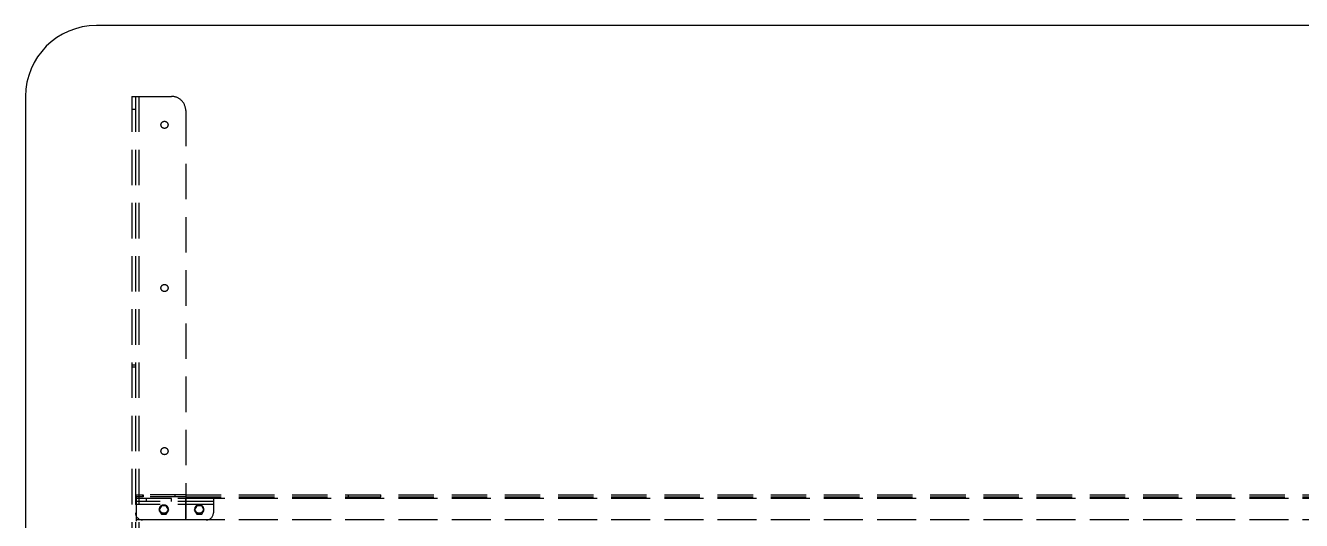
# Model space of a CAD drawing. Header units: millimetres. Extents: x -429 to 16771, y -1239 to 5751.
# Drawn here: x 1825 to 2725, y 1335 to 1683 of the extents above; entities that cross this region are included whole.
import ezdxf

# ---------------------------------------------------------------- set-up
doc = ezdxf.new("R2010")
doc.units = ezdxf.units.MM
doc.header["$LTSCALE"] = 100
doc.linetypes.add('HIDDEN', pattern=[0.375, 0.25, -0.125])

msp = doc.modelspace()

# ---------------------------------------------------------------- linework, layer by layer
at = {"color": 7, "linetype": 'Continuous', "lineweight": -3}
for p, q in [((3575, 1683.4), (1875, 1683.4)), ((1825, 1633.4), (1825, 933.4))]:
    msp.add_line(p, q, dxfattribs=at)
at = {"color": 7, "linetype": 'HIDDEN', "lineweight": -3}
for p, q in [((1900, 1633.4), (1900, 933.4)), ((1900, 1633.4), (1905, 1633.4)), ((1902.5, 1633.4), (1902.5, 933.4)), ((1905, 1633.4), (1905, 933.4)), ((1905, 1633.4), (1928, 1633.4)), ((1905, 1633.4), (1905, 933.4)), ((1900, 1624.55), (1902.5, 1624.55)), ((1938, 1623.4), (1938, 943.4)), ((1902.5, 1443.98), (1900, 1443.98)), ((1900, 1442.83), (1902.5, 1442.83)), ((1957.5, 1349.9), (1902.5, 1349.9)), ((1903, 1351.15), (1903, 1352.65)), ((1903, 1352.65), (1908, 1352.65)), ((1908, 1351.15), (1903, 1351.15)), ((1903, 1351.15), (1903, 1350.15)), ((1903, 1350.15), (3547, 1350.15)), ((1903, 1350.15), (3547, 1350.15)), ((1903, 1350.15), (1903, 1335.15)), ((1907.5, 1352.65), (1907.5, 1351.15)), ((1908, 1352.65), (1908, 1351.15)), ((1938, 1352.65), (1908, 1352.65)), ((1938, 1351.15), (1908, 1351.15)), ((1910, 1349.9), (1910, 1347.9)), ((1928, 1347.9), (1928, 1349.9)), ((1930.5, 1351.15), (1930.5, 1352.65)), ((1938, 1352.65), (3512, 1352.65)), ((1938, 1351.15), (3512, 1351.15)), ((1938, 1350.15), (3512, 1350.15)), ((1938, 1335.15), (1938, 1350.15)), ((1938, 1350.15), (3512, 1350.15)), ((1957.5, 1349.9), (1957.5, 1345.9)), ((2052.5, 1352.65), (2052.5, 1351.15)), ((2075.5, 1351.15), (2075.5, 1352.65)), ((1957.5, 1347.9), (1902.5, 1347.9)), ((1957.5, 1345.9), (1902.5, 1345.9)), ((1957.5, 1345.9), (1902.5, 1345.9)), ((1957.5, 1345.9), (1902.5, 1345.9)), ((1957.5, 1345.9), (1902.5, 1345.9)), ((1920.77, 1344.9), (1919.03, 1341.9)), ((1919.03, 1341.9), (1920.77, 1338.9)), ((1924.23, 1344.9), (1920.77, 1344.9)), ((1925.96, 1341.9), (1924.23, 1344.9)), ((1924.23, 1338.9), (1925.96, 1341.9)), ((1945.77, 1344.9), (1944.03, 1341.9)), ((1944.03, 1341.9), (1945.77, 1338.9)), ((1949.23, 1344.9), (1945.77, 1344.9)), ((1950.96, 1341.9), (1949.23, 1344.9)), ((1949.23, 1338.9), (1950.96, 1341.9)), ((1957.5, 1345.9), (1957.5, 1339.9)), ((1903, 1335.15), (3547, 1335.15)), ((1903, 1335.15), (3547, 1335.15)), ((1903, 1335.15), (1903, 1334.15)), ((1952.5, 1334.9), (1907.5, 1334.9)), ((1920.77, 1338.9), (1924.23, 1338.9)), ((1938, 1335.15), (3512, 1335.15)), ((1938, 1335.15), (3512, 1335.15)), ((1945.77, 1338.9), (1949.23, 1338.9))]:
    msp.add_line(p, q, dxfattribs=at)
for centre, radius in [((1923, 1613.4), 2.5), ((1923, 1498.4), 2.5), ((1923, 1383.4), 2.5), ((1922.5, 1342.65), 3), ((1947.5, 1342.65), 3)]:
    msp.add_circle(centre, radius, dxfattribs=at)
at = {"color": 7, "linetype": 'Continuous', "lineweight": -3}
msp.add_arc((1875, 1633.4), 50, 90, 180, dxfattribs=at)
at = {"color": 7, "linetype": 'HIDDEN', "lineweight": -3}
for centre, radius, start, end in [((1928, 1623.4), 10, 0, 90), ((1907.5, 1339.9), 5, 180, 270), ((1952.5, 1339.9), 5, 270, 0)]:
    msp.add_arc(centre, radius, start, end, dxfattribs=at)

doc.saveas('drawing.dxf')
